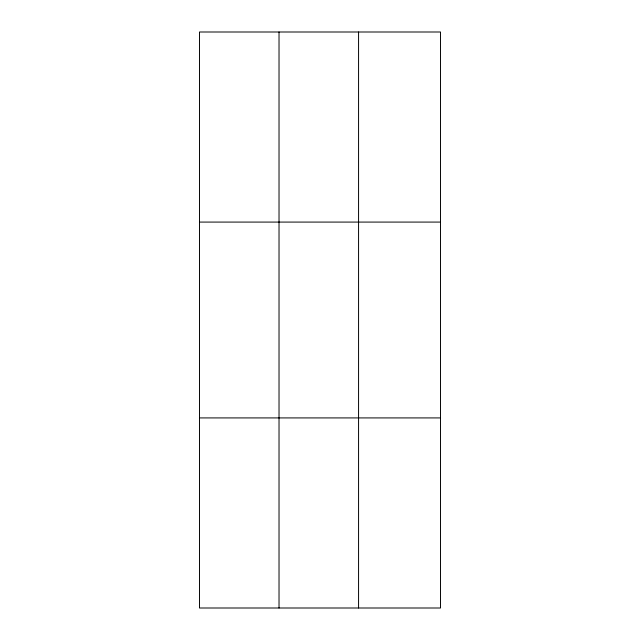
<?xml version="1.0" encoding="UTF-8"?>
<svg xmlns="http://www.w3.org/2000/svg" width="640" height="640" viewBox="0 0 640 640"><rect width="100%" height="100%" fill="white"/><g stroke="black" fill="none" stroke-linecap="round" stroke-linejoin="round"><path stroke-width="0.96" d="M279.024 32L279.024 608M358.568 32L358.568 608M440.52 222.08L440.52 32L199.48 32L199.48 608L440.52 608L440.52 222.08L199.48 222.08M199.48 417.92L440.52 417.92"/></g></svg>
